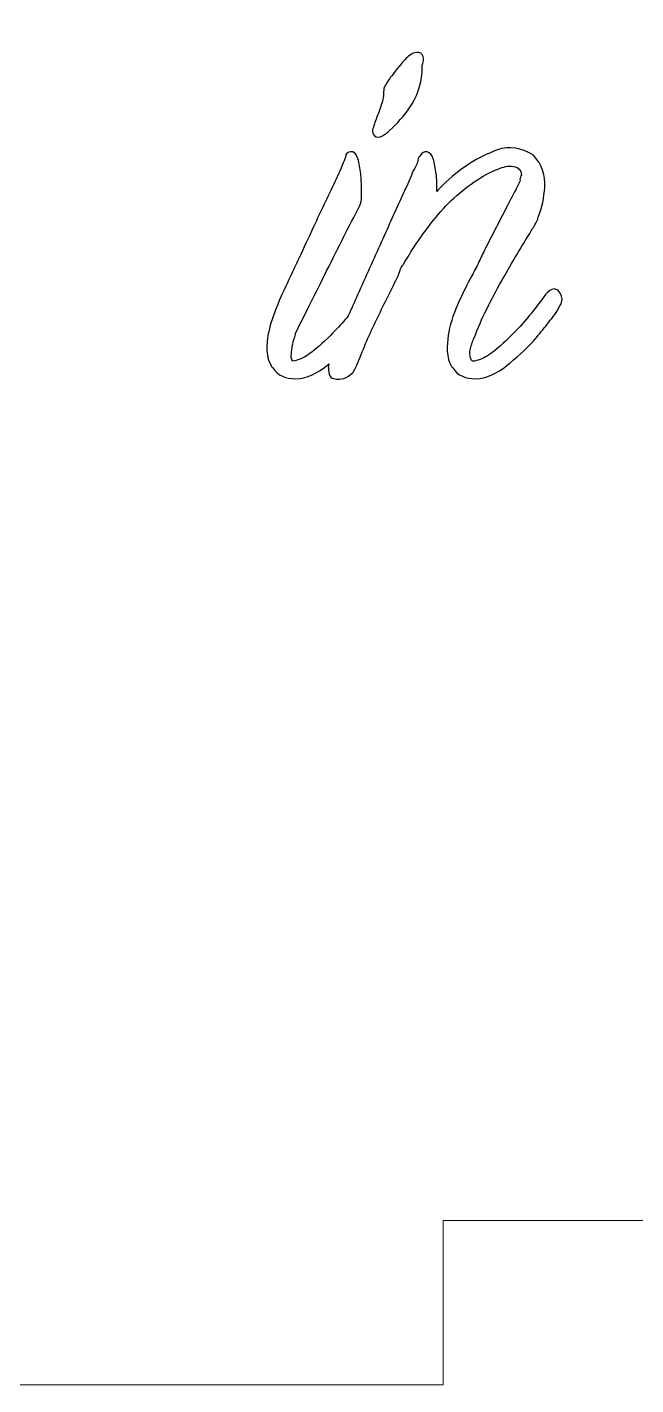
# Model space of a CAD drawing. Header units: millimetres. Extents: x -989 to 989, y -553 to 553.
# Drawn here: x -916.9 to -905.79, y 271.78 to 296.56 of the extents above; entities that cross this region are included whole.
import ezdxf

# ---------------------------------------------------------------- set-up
doc = ezdxf.new("R2010")
doc.units = ezdxf.units.MM
doc.header["$MEASUREMENT"] = 0
doc.layers.add('Camada 1', color=7, linetype='Continuous')

msp = doc.modelspace()

# ---------------------------------------------------------------- linework, layer by layer
at = {"layer": 'Camada 1', "lineweight": 9}
msp.add_open_spline([(-933.3115, 358.7797), (-922.9782, 358.7797), (-919.6815, 358.7797), (-909.3482, 358.7797), (-909.3482, 358.7797), (-909.3482, 358.7797), (-909.3482, 355.7797), (-909.3482, 355.7797), (-909.3482, 355.7797), (-897.1055, 355.7797), (-882.5385, 355.7797), (-870.2958, 355.7797), (-870.2958, 355.7797), (-870.2958, 355.7797), (-870.2958, 358.7797), (-870.2958, 358.7797), (-870.2958, 358.7797), (-859.9625, 358.7797), (-856.6448, 358.7797), (-846.3115, 358.7797), (-846.3115, 358.7797), (-846.3115, 350.4464), (-846.3115, 343.113), (-846.3115, 334.7797), (-846.3115, 334.7797), (-846.3115, 334.7797), (-849.3115, 334.7797), (-849.3115, 334.7797), (-849.3115, 334.7797), (-849.3115, 322.537), (-849.3115, 308.0224), (-849.3115, 295.7797), (-849.3115, 295.7797), (-849.3115, 295.7797), (-846.3115, 295.7797), (-846.3115, 295.7797), (-846.3115, 295.7797), (-846.3115, 287.4464), (-846.3115, 280.113), (-846.3115, 271.7797), (-846.3115, 271.7797), (-854.6448, 271.7797), (-861.9782, 271.7797), (-870.3115, 271.7797), (-870.3115, 271.7797), (-870.3115, 271.7797), (-870.3115, 274.7797), (-870.3115, 274.7797), (-870.3115, 274.7797), (-882.5542, 274.7797), (-897.0688, 274.7797), (-909.3115, 274.7797), (-909.3115, 274.7797), (-909.3115, 274.7797), (-909.3115, 271.7797), (-909.3115, 271.7797), (-909.3115, 271.7797), (-917.6448, 271.7797), (-924.9782, 271.7797), (-933.3115, 271.7797), (-933.3115, 271.7797), (-933.3115, 280.113), (-933.3115, 287.4464), (-933.3115, 295.7797), (-933.3115, 295.7797), (-933.3115, 295.7797), (-930.3115, 295.7797), (-930.3115, 295.7797), (-930.3115, 295.7797), (-930.3115, 308.0224), (-930.3115, 322.537), (-930.3115, 334.7797), (-930.3115, 334.7797), (-930.3115, 334.7797), (-933.3115, 334.7797), (-933.3115, 334.7797), (-933.3115, 334.7797), (-933.3115, 343.113), (-933.3115, 350.4464), (-933.3115, 358.7797)], degree=3, knots=[0, 0, 0, 0, 0.047619, 0.047619, 0.047619, 0.047619, 0.0952381, 0.0952381, 0.0952381, 0.0952381, 0.1428571, 0.1428571, 0.1428571, 0.1428571, 0.1904762, 0.1904762, 0.1904762, 0.1904762, 0.2380952, 0.2380952, 0.2380952, 0.2380952, 0.2857143, 0.2857143, 0.2857143, 0.2857143, 0.3333333, 0.3333333, 0.3333333, 0.3333333, 0.3809524, 0.3809524, 0.3809524, 0.3809524, 0.4285714, 0.4285714, 0.4285714, 0.4285714, 0.4761905, 0.4761905, 0.4761905, 0.4761905, 0.5238095, 0.5238095, 0.5238095, 0.5238095, 0.5714286, 0.5714286, 0.5714286, 0.5714286, 0.6190476, 0.6190476, 0.6190476, 0.6190476, 0.6666667, 0.6666667, 0.6666667, 0.6666667, 0.7142857, 0.7142857, 0.7142857, 0.7142857, 0.7619048, 0.7619048, 0.7619048, 0.7619048, 0.8095238, 0.8095238, 0.8095238, 0.8095238, 0.8571429, 0.8571429, 0.8571429, 0.8571429, 0.9047619, 0.9047619, 0.9047619, 0.9047619, 1, 1, 1, 1], dxfattribs=at)
at = {"layer": 'Camada 1', "color": 114}
for points, knots in [([(-910.3911, 295.442), (-910.3684, 295.5104), (-910.3124, 295.588), (-910.2694, 295.6453), (-910.2694, 295.6453), (-910.2118, 295.7221), (-910.1528, 295.7978), (-910.092, 295.872), (-910.092, 295.872), (-910.0383, 295.9377), (-909.9775, 296.0027), (-909.9094, 296.0538), (-909.9094, 296.0538), (-909.8098, 296.1285), (-909.6717, 296.1197), (-909.6717, 295.9738), (-909.6717, 295.9738), (-909.6717, 295.9388), (-909.6761, 295.9026), (-909.6898, 295.8759), (-909.6898, 295.8759), (-909.6911, 295.8709), (-909.6912, 295.8624), (-909.6912, 295.8573), (-909.6912, 295.8573), (-909.6912, 295.8573), (-909.6912, 295.7407), (-909.6912, 295.7407), (-909.6912, 295.7407), (-909.6912, 295.7368), (-909.6914, 295.7335), (-909.6918, 295.7297), (-909.6918, 295.7297), (-909.7174, 295.4995), (-909.7874, 295.279), (-909.9236, 295.0898), (-909.9236, 295.0898), (-910.0306, 294.9413), (-910.1509, 294.7964), (-910.2883, 294.675), (-910.2883, 294.675), (-910.3532, 294.6178), (-910.4756, 294.4958), (-910.5656, 294.577), (-910.5656, 294.577), (-910.5956, 294.6041), (-910.606, 294.6436), (-910.5982, 294.6823), (-910.5982, 294.6823), (-910.5844, 294.7514), (-910.5507, 294.8355), (-910.5251, 294.9036), (-910.5251, 294.9036), (-910.4939, 294.9816), (-910.4662, 295.0614), (-910.4397, 295.141), (-910.4397, 295.141), (-910.4106, 295.2283), (-910.3962, 295.3185), (-910.3962, 295.4105), (-910.3962, 295.4105), (-910.3962, 295.4218), (-910.3946, 295.4314), (-910.3911, 295.442)], [0, 0, 0, 0, 0.0588235, 0.0588235, 0.0588235, 0.0588235, 0.1176471, 0.1176471, 0.1176471, 0.1176471, 0.1764706, 0.1764706, 0.1764706, 0.1764706, 0.2352941, 0.2352941, 0.2352941, 0.2352941, 0.2941176, 0.2941176, 0.2941176, 0.2941176, 0.3529412, 0.3529412, 0.3529412, 0.3529412, 0.4117647, 0.4117647, 0.4117647, 0.4117647, 0.4705882, 0.4705882, 0.4705882, 0.4705882, 0.5294118, 0.5294118, 0.5294118, 0.5294118, 0.5882353, 0.5882353, 0.5882353, 0.5882353, 0.6470588, 0.6470588, 0.6470588, 0.6470588, 0.7058824, 0.7058824, 0.7058824, 0.7058824, 0.7647059, 0.7647059, 0.7647059, 0.7647059, 0.8235294, 0.8235294, 0.8235294, 0.8235294, 0.8823529, 0.8823529, 0.8823529, 0.8823529, 1, 1, 1, 1]), ([(-907.906, 293.7518), (-907.9084, 293.7603), (-907.9097, 293.7694), (-907.9097, 293.7787), (-907.9097, 293.7787), (-907.9097, 293.8095), (-907.8997, 293.8376), (-907.8829, 293.862), (-907.8829, 293.862), (-907.8756, 293.9164), (-907.9109, 293.9585), (-907.9525, 293.9942), (-907.9525, 293.9942), (-907.955, 293.9963), (-907.9573, 293.9985), (-907.9595, 294.0008), (-907.9595, 294.0008), (-908.0519, 294.0341), (-908.1455, 294.0305), (-908.2418, 293.9955), (-908.2418, 293.9955), (-908.3777, 293.9461), (-908.5076, 293.8845), (-908.63, 293.8111), (-908.63, 293.8111), (-908.9335, 293.6126), (-909.2127, 293.3767), (-909.4415, 293.0942), (-909.4415, 293.0942), (-909.6613, 292.8227), (-909.859, 292.5342), (-910.035, 292.2325), (-910.035, 292.2325), (-910.0396, 292.2247), (-910.0443, 292.2186), (-910.0507, 292.2122), (-910.0507, 292.2122), (-910.0699, 292.193), (-910.0862, 292.1501), (-910.0945, 292.125), (-910.0945, 292.125), (-910.1098, 292.079), (-910.1269, 292.029), (-910.1486, 291.9857), (-910.1486, 291.9857), (-910.276, 291.7309), (-910.4021, 291.4754), (-910.5269, 291.2193), (-910.5269, 291.2193), (-910.6508, 290.965), (-910.7626, 290.705), (-910.8673, 290.4316), (-910.8673, 290.4316), (-910.8932, 290.3798), (-910.9191, 290.328), (-910.945, 290.2762), (-910.945, 290.2762), (-910.95, 290.2661), (-910.9557, 290.2582), (-910.9637, 290.2502), (-910.9637, 290.2502), (-911.0572, 290.1566), (-911.1751, 290.1114), (-911.3041, 290.1443), (-911.3041, 290.1443), (-911.4031, 290.157), (-911.4064, 290.2816), (-911.4064, 290.3598), (-911.4064, 290.3598), (-911.4064, 290.3685), (-911.4055, 290.3758), (-911.4034, 290.3842), (-911.4034, 290.3842), (-911.401, 290.3935), (-911.3985, 290.4029), (-911.3958, 290.4125), (-911.3958, 290.4125), (-911.41, 290.401), (-911.4244, 290.3896), (-911.4388, 290.3783), (-911.4388, 290.3783), (-911.5998, 290.2518), (-911.7956, 290.1432), (-912.0057, 290.1432), (-912.0057, 290.1432), (-912.1764, 290.1432), (-912.3326, 290.1962), (-912.4187, 290.3404), (-912.4187, 290.3404), (-912.4262, 290.3466), (-912.4329, 290.354), (-912.4386, 290.3625), (-912.4386, 290.3625), (-912.5531, 290.5344), (-912.5397, 290.7681), (-912.5021, 290.9616), (-912.5021, 290.9616), (-912.4359, 291.3018), (-912.2468, 291.7053), (-912.0956, 292.0159), (-912.0956, 292.0159), (-912.0459, 292.118), (-911.9985, 292.222), (-911.9507, 292.325), (-911.9507, 292.325), (-911.8573, 292.5262), (-911.7632, 292.727), (-911.6697, 292.9257), (-911.6697, 292.9257), (-911.6099, 293.0602), (-911.5475, 293.1936), (-911.484, 293.3264), (-911.484, 293.3264), (-911.4191, 293.4622), (-911.3543, 293.5981), (-911.2899, 293.7341), (-911.2899, 293.7341), (-911.2402, 293.839), (-911.1914, 293.9445), (-911.1457, 294.0512), (-911.1457, 294.0512), (-911.1326, 294.0818), (-911.0992, 294.1558), (-911.0955, 294.1882), (-911.0955, 294.1882), (-911.0955, 294.2432), (-911.0507, 294.2866), (-910.9956, 294.2866), (-910.9956, 294.2866), (-910.896, 294.2866), (-910.8689, 294.17), (-910.85, 294.0943), (-910.85, 294.0943), (-910.8271, 294.0029), (-910.8146, 293.9084), (-910.8083, 293.8144), (-910.8083, 293.8144), (-910.802, 293.7185), (-910.7984, 293.6223), (-910.7984, 293.5262), (-910.7984, 293.5262), (-910.7984, 293.4624), (-910.7996, 293.3642), (-910.8297, 293.3042), (-910.8297, 293.3042), (-910.9322, 293.1121), (-911.0322, 292.9186), (-911.1296, 292.7239), (-911.1296, 292.7239), (-911.2299, 292.5232), (-911.3303, 292.3224), (-911.4307, 292.1217), (-911.4307, 292.1217), (-911.531, 291.9209), (-911.6314, 291.7202), (-911.7318, 291.5195), (-911.7318, 291.5195), (-911.8224, 291.3382), (-911.913, 291.1569), (-912.0036, 290.9756), (-912.0036, 290.9756), (-912.0059, 290.9407), (-912.0135, 290.9058), (-912.0322, 290.8765), (-912.0322, 290.8765), (-912.059, 290.79), (-912.0721, 290.6913), (-912.081, 290.6023), (-912.081, 290.6023), (-912.085, 290.5619), (-912.0885, 290.4956), (-912.0563, 290.4622), (-912.0563, 290.4622), (-912.0179, 290.468), (-911.9704, 290.4834), (-911.9402, 290.4935), (-911.9402, 290.4935), (-911.852, 290.5229), (-911.7513, 290.5958), (-911.6786, 290.6523), (-911.6786, 290.6523), (-911.5376, 290.762), (-911.4049, 290.8928), (-911.2813, 291.0215), (-911.2813, 291.0215), (-911.1984, 291.1078), (-911.1193, 291.198), (-911.0424, 291.2897), (-911.0424, 291.2897), (-910.9869, 291.4179), (-910.9303, 291.5456), (-910.8731, 291.6731), (-910.8731, 291.6731), (-910.7277, 291.997), (-910.5819, 292.3208), (-910.436, 292.6445), (-910.436, 292.6445), (-910.3092, 292.9258), (-910.1826, 293.2072), (-910.0554, 293.4932), (-910.0554, 293.4932), (-910.0011, 293.6019), (-909.9486, 293.7127), (-909.9034, 293.8255), (-909.9034, 293.8255), (-909.8881, 293.864), (-909.8687, 293.9284), (-909.8355, 293.9719), (-909.8355, 293.9719), (-909.8355, 293.9719), (-909.7918, 294.0592), (-909.7918, 294.0592), (-909.7918, 294.0592), (-909.7888, 294.0781), (-909.7828, 294.0953), (-909.7746, 294.1089), (-909.7746, 294.1089), (-909.7746, 294.1457), (-909.7604, 294.1785), (-909.7375, 294.2059), (-909.7375, 294.2059), (-909.6651, 294.3313), (-909.5334, 294.2973), (-909.4914, 294.1571), (-909.4914, 294.1571), (-909.4655, 294.0707), (-909.4505, 293.9776), (-909.4394, 293.8882), (-909.4394, 293.8882), (-909.4259, 293.7802), (-909.4226, 293.671), (-909.4284, 293.5623), (-909.4284, 293.5623), (-909.3952, 293.5968), (-909.3616, 293.631), (-909.3277, 293.6649), (-909.3277, 293.6649), (-909.1722, 293.8204), (-909.0007, 293.9581), (-908.8155, 294.0766), (-908.8155, 294.0766), (-908.6603, 294.1759), (-908.493, 294.2554), (-908.3204, 294.3193), (-908.3204, 294.3193), (-908.0991, 294.4012), (-907.879, 294.3525), (-907.6806, 294.2336), (-907.6806, 294.2336), (-907.6718, 294.2283), (-907.6649, 294.2227), (-907.658, 294.2151), (-907.658, 294.2151), (-907.5095, 294.0516), (-907.4427, 293.8563), (-907.4574, 293.636), (-907.4574, 293.636), (-907.4698, 293.4507), (-907.5058, 293.2668), (-907.5755, 293.0943), (-907.5755, 293.0943), (-907.5827, 293.0429), (-907.6111, 292.9909), (-907.6375, 292.9487), (-907.6375, 292.9487), (-907.6734, 292.8913), (-907.7086, 292.8334), (-907.7444, 292.7738), (-907.7444, 292.7738), (-907.9188, 292.4948), (-908.0841, 292.2082), (-908.2474, 291.9225), (-908.2474, 291.9225), (-908.4373, 291.5901), (-908.6085, 291.2447), (-908.7499, 290.8784), (-908.7499, 290.8784), (-908.7812, 290.8156), (-908.8028, 290.7347), (-908.8192, 290.6692), (-908.8192, 290.6692), (-908.8291, 290.6198), (-908.826, 290.5726), (-908.8115, 290.5244), (-908.8115, 290.5244), (-908.804, 290.4994), (-908.793, 290.477), (-908.7739, 290.4611), (-908.7739, 290.4611), (-908.7284, 290.4655), (-908.6787, 290.4798), (-908.6378, 290.4935), (-908.6378, 290.4935), (-908.5496, 290.5229), (-908.4489, 290.5958), (-908.3762, 290.6523), (-908.3762, 290.6523), (-908.2352, 290.7619), (-908.1025, 290.8928), (-907.979, 291.0215), (-907.979, 291.0215), (-907.7853, 291.2232), (-907.6081, 291.4552), (-907.4438, 291.6812), (-907.4438, 291.6812), (-907.4406, 291.6856), (-907.4375, 291.6892), (-907.4337, 291.693), (-907.4337, 291.693), (-907.3946, 291.7323), (-907.3443, 291.7807), (-907.2852, 291.7807), (-907.2852, 291.7807), (-907.2577, 291.7807), (-907.234, 291.7709), (-907.2145, 291.7514), (-907.2145, 291.7514), (-907.1551, 291.692), (-907.124, 291.6149), (-907.1516, 291.5324), (-907.1516, 291.5324), (-907.154, 291.5252), (-907.1567, 291.5193), (-907.1606, 291.5128), (-907.1606, 291.5128), (-907.1732, 291.4917), (-907.1963, 291.4554), (-907.206, 291.4309), (-907.206, 291.4309), (-907.2083, 291.4161), (-907.214, 291.4025), (-907.2233, 291.3895), (-907.2233, 291.3895), (-907.2928, 291.2921), (-907.3655, 291.1969), (-907.4402, 291.1034), (-907.4402, 291.1034), (-907.511, 291.0149), (-907.5826, 290.9269), (-907.6583, 290.8361), (-907.6583, 290.8361), (-907.8108, 290.6698), (-907.9785, 290.5176), (-908.1559, 290.3783), (-908.1559, 290.3783), (-908.3169, 290.2518), (-908.5126, 290.1432), (-908.7227, 290.1432), (-908.7227, 290.1432), (-908.8934, 290.1432), (-909.0496, 290.1962), (-909.1357, 290.3404), (-909.1357, 290.3404), (-909.1439, 290.3472), (-909.1512, 290.3554), (-909.1572, 290.365), (-909.1572, 290.365), (-909.2567, 290.524), (-909.2448, 290.7587), (-909.22, 290.9369), (-909.22, 290.9369), (-909.1729, 291.2763), (-908.9506, 291.7179), (-908.7901, 292.0217), (-908.7901, 292.0217), (-908.7427, 292.1047), (-908.6981, 292.1895), (-908.6581, 292.2762), (-908.6581, 292.2762), (-908.62, 292.3587), (-908.5808, 292.4406), (-908.5398, 292.5228), (-908.5398, 292.5228), (-908.5398, 292.5228), (-908.1322, 293.3183), (-908.1322, 293.3183), (-908.1322, 293.3183), (-908.1006, 293.3815), (-908.0673, 293.444), (-908.0335, 293.5061), (-908.0335, 293.5061), (-907.9973, 293.5724), (-907.9621, 293.6392), (-907.9284, 293.7068), (-907.9284, 293.7068), (-907.921, 293.7215), (-907.9135, 293.7365), (-907.906, 293.7518)], [0, 0, 0, 0, 0.0102041, 0.0102041, 0.0102041, 0.0102041, 0.0204082, 0.0204082, 0.0204082, 0.0204082, 0.0306122, 0.0306122, 0.0306122, 0.0306122, 0.0408163, 0.0408163, 0.0408163, 0.0408163, 0.0510204, 0.0510204, 0.0510204, 0.0510204, 0.0612245, 0.0612245, 0.0612245, 0.0612245, 0.0714286, 0.0714286, 0.0714286, 0.0714286, 0.0816327, 0.0816327, 0.0816327, 0.0816327, 0.0918367, 0.0918367, 0.0918367, 0.0918367, 0.1020408, 0.1020408, 0.1020408, 0.1020408, 0.1122449, 0.1122449, 0.1122449, 0.1122449, 0.122449, 0.122449, 0.122449, 0.122449, 0.1326531, 0.1326531, 0.1326531, 0.1326531, 0.1428571, 0.1428571, 0.1428571, 0.1428571, 0.1530612, 0.1530612, 0.1530612, 0.1530612, 0.1632653, 0.1632653, 0.1632653, 0.1632653, 0.1734694, 0.1734694, 0.1734694, 0.1734694, 0.1836735, 0.1836735, 0.1836735, 0.1836735, 0.1938776, 0.1938776, 0.1938776, 0.1938776, 0.2040816, 0.2040816, 0.2040816, 0.2040816, 0.2142857, 0.2142857, 0.2142857, 0.2142857, 0.2244898, 0.2244898, 0.2244898, 0.2244898, 0.2346939, 0.2346939, 0.2346939, 0.2346939, 0.244898, 0.244898, 0.244898, 0.244898, 0.255102, 0.255102, 0.255102, 0.255102, 0.2653061, 0.2653061, 0.2653061, 0.2653061, 0.2755102, 0.2755102, 0.2755102, 0.2755102, 0.2857143, 0.2857143, 0.2857143, 0.2857143, 0.2959184, 0.2959184, 0.2959184, 0.2959184, 0.3061224, 0.3061224, 0.3061224, 0.3061224, 0.3163265, 0.3163265, 0.3163265, 0.3163265, 0.3265306, 0.3265306, 0.3265306, 0.3265306, 0.3367347, 0.3367347, 0.3367347, 0.3367347, 0.3469388, 0.3469388, 0.3469388, 0.3469388, 0.3571429, 0.3571429, 0.3571429, 0.3571429, 0.3673469, 0.3673469, 0.3673469, 0.3673469, 0.377551, 0.377551, 0.377551, 0.377551, 0.3877551, 0.3877551, 0.3877551, 0.3877551, 0.3979592, 0.3979592, 0.3979592, 0.3979592, 0.4081633, 0.4081633, 0.4081633, 0.4081633, 0.4183673, 0.4183673, 0.4183673, 0.4183673, 0.4285714, 0.4285714, 0.4285714, 0.4285714, 0.4387755, 0.4387755, 0.4387755, 0.4387755, 0.4489796, 0.4489796, 0.4489796, 0.4489796, 0.4591837, 0.4591837, 0.4591837, 0.4591837, 0.4693878, 0.4693878, 0.4693878, 0.4693878, 0.4795918, 0.4795918, 0.4795918, 0.4795918, 0.4897959, 0.4897959, 0.4897959, 0.4897959, 0.5, 0.5, 0.5, 0.5, 0.5102041, 0.5102041, 0.5102041, 0.5102041, 0.5204082, 0.5204082, 0.5204082, 0.5204082, 0.5306122, 0.5306122, 0.5306122, 0.5306122, 0.5408163, 0.5408163, 0.5408163, 0.5408163, 0.5510204, 0.5510204, 0.5510204, 0.5510204, 0.5612245, 0.5612245, 0.5612245, 0.5612245, 0.5714286, 0.5714286, 0.5714286, 0.5714286, 0.5816327, 0.5816327, 0.5816327, 0.5816327, 0.5918367, 0.5918367, 0.5918367, 0.5918367, 0.6020408, 0.6020408, 0.6020408, 0.6020408, 0.6122449, 0.6122449, 0.6122449, 0.6122449, 0.622449, 0.622449, 0.622449, 0.622449, 0.6326531, 0.6326531, 0.6326531, 0.6326531, 0.6428571, 0.6428571, 0.6428571, 0.6428571, 0.6530612, 0.6530612, 0.6530612, 0.6530612, 0.6632653, 0.6632653, 0.6632653, 0.6632653, 0.6734694, 0.6734694, 0.6734694, 0.6734694, 0.6836735, 0.6836735, 0.6836735, 0.6836735, 0.6938776, 0.6938776, 0.6938776, 0.6938776, 0.7040816, 0.7040816, 0.7040816, 0.7040816, 0.7142857, 0.7142857, 0.7142857, 0.7142857, 0.7244898, 0.7244898, 0.7244898, 0.7244898, 0.7346939, 0.7346939, 0.7346939, 0.7346939, 0.744898, 0.744898, 0.744898, 0.744898, 0.755102, 0.755102, 0.755102, 0.755102, 0.7653061, 0.7653061, 0.7653061, 0.7653061, 0.7755102, 0.7755102, 0.7755102, 0.7755102, 0.7857143, 0.7857143, 0.7857143, 0.7857143, 0.7959184, 0.7959184, 0.7959184, 0.7959184, 0.8061224, 0.8061224, 0.8061224, 0.8061224, 0.8163265, 0.8163265, 0.8163265, 0.8163265, 0.8265306, 0.8265306, 0.8265306, 0.8265306, 0.8367347, 0.8367347, 0.8367347, 0.8367347, 0.8469388, 0.8469388, 0.8469388, 0.8469388, 0.8571429, 0.8571429, 0.8571429, 0.8571429, 0.8673469, 0.8673469, 0.8673469, 0.8673469, 0.877551, 0.877551, 0.877551, 0.877551, 0.8877551, 0.8877551, 0.8877551, 0.8877551, 0.8979592, 0.8979592, 0.8979592, 0.8979592, 0.9081633, 0.9081633, 0.9081633, 0.9081633, 0.9183673, 0.9183673, 0.9183673, 0.9183673, 0.9285714, 0.9285714, 0.9285714, 0.9285714, 0.9387755, 0.9387755, 0.9387755, 0.9387755, 0.9489796, 0.9489796, 0.9489796, 0.9489796, 0.9591837, 0.9591837, 0.9591837, 0.9591837, 0.9693878, 0.9693878, 0.9693878, 0.9693878, 0.9795918, 0.9795918, 0.9795918, 0.9795918, 1, 1, 1, 1])]:
    msp.add_open_spline(points, degree=3, knots=knots, dxfattribs=at)

doc.saveas('drawing.dxf')
